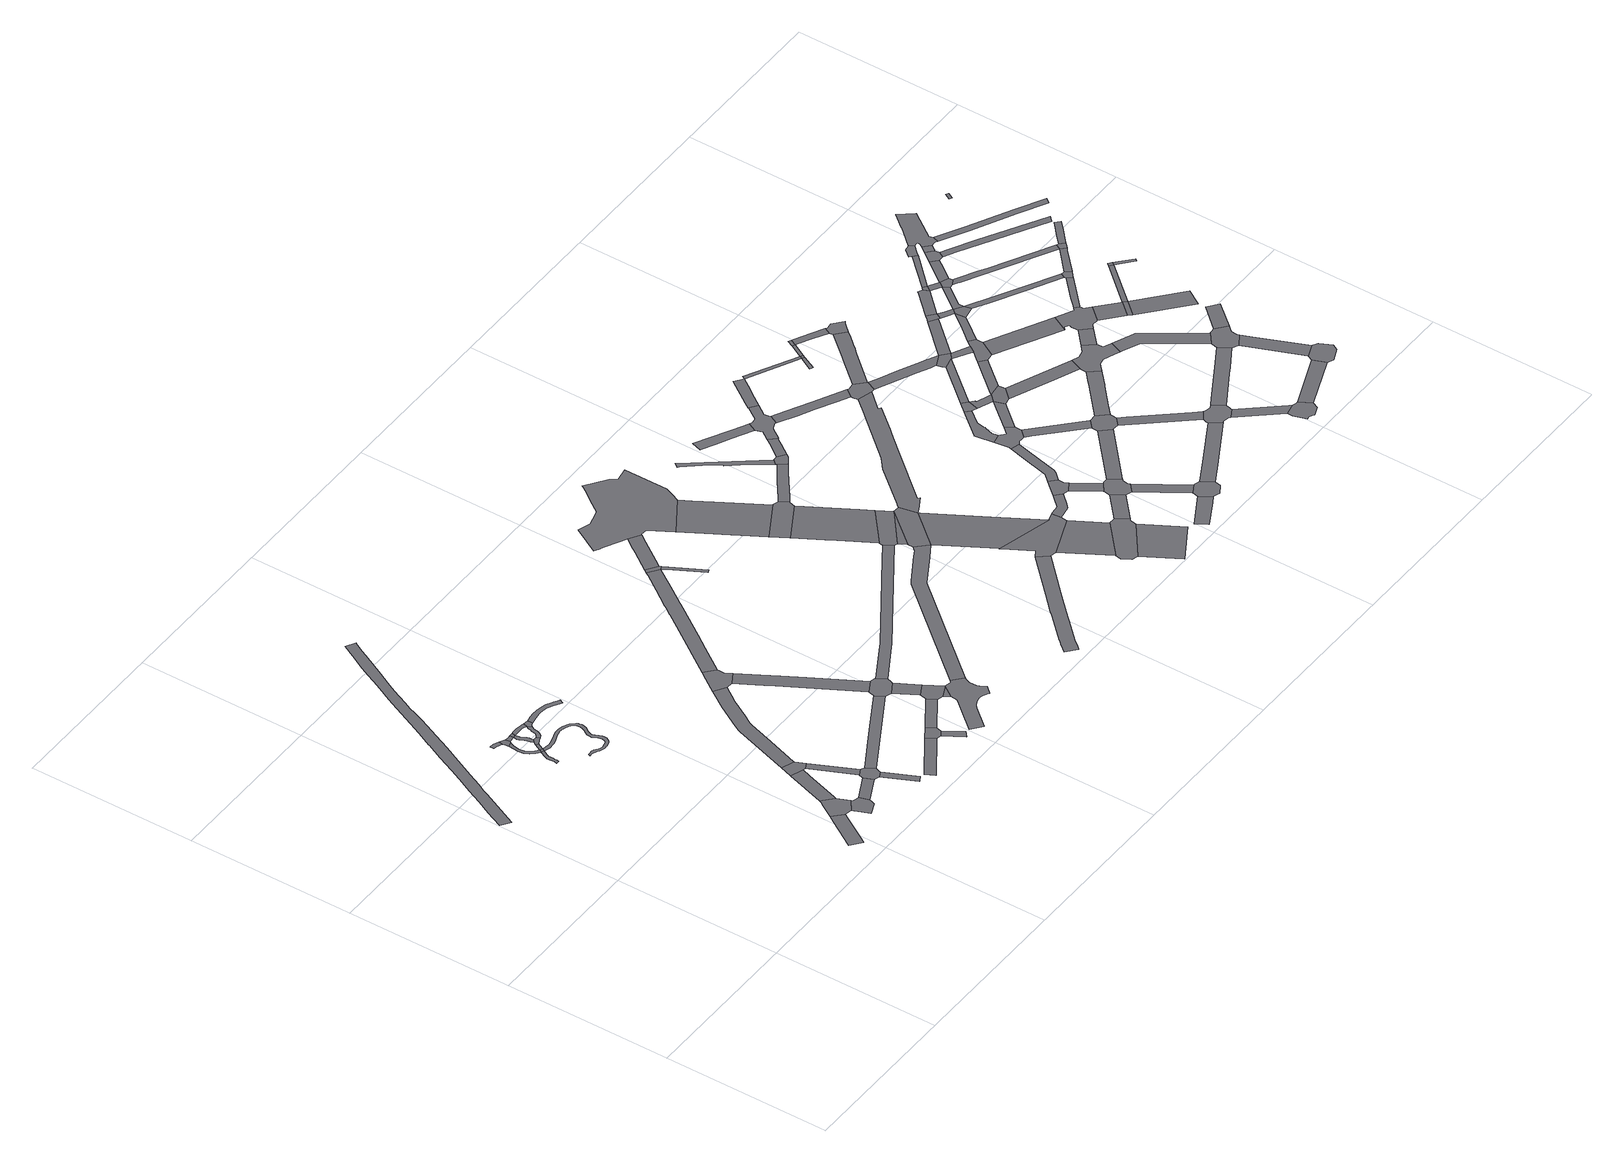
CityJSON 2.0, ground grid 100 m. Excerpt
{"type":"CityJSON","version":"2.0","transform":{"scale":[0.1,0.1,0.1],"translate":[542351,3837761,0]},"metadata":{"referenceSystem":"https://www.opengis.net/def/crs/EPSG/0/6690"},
"CityObjects":{
"road1":{"type":"Road","attributes":{"RoadStructureAttribute.sectionType":"1"},"geometry":[{"type":"MultiSurface","lod":"1","boundaries":[[[0,1,2,3,4,5,6,7]]]}]},
"road2":{"type":"Road","attributes":{"RoadStructureAttribute.sectionType":"1"},"geometry":[{"type":"MultiSurface","lod":"1","boundaries":[[[8,9,10,11,12,13,14,15,16,17,18,19,20,21,22,23,24,25,26,27,28,29,30,31,32,33,34,35,36,37,38,39,40,41,42,43,44,45,46,47,48,49]]]}]},
"road3":{"type":"Road","geometry":[{"type":"MultiSurface","lod":"1","boundaries":[[[50,51,52,53,54,55,56,57,58,59,60,61,62]]]}]},
"road4":{"type":"Road","geometry":[{"type":"MultiSurface","lod":"1","boundaries":[[[63,64,65,66,67,68,69,70]]]}]},
"road5":{"type":"Road","geometry":[{"type":"MultiSurface","lod":"1","boundaries":[[[71,72,73,74,75,76,77,78,79,80,81,82,83,84,50,85]]]}]},
"road6":{"type":"Road","geometry":[{"type":"MultiSurface","lod":"1","boundaries":[[[85,50,62,86]]]}]},
"road7":{"type":"Road","geometry":[{"type":"MultiSurface","lod":"1","boundaries":[[[70,69,87,78,77,88,89]]]}]},
"road8":{"type":"Road","geometry":[{"type":"MultiSurface","lod":"1","boundaries":[[[90,91,85,86,92,93]]]}]},
"road9":{"type":"Road","geometry":[{"type":"MultiSurface","lod":"1","boundaries":[[[94,89,88,95,96]]]}]},
"road10":{"type":"Road","geometry":[{"type":"MultiSurface","lod":"1","boundaries":[[[97,98,99,100,0,7,101,102,103]]]}]},
"road11":{"type":"Road","geometry":[{"type":"MultiSurface","lod":"1","boundaries":[[[104,105,106,107,108,109,110,111,95,112,113,114,115,116,117,118,119,120]]]}]},
"road12":{"type":"Road","geometry":[{"type":"MultiSurface","lod":"1","boundaries":[[[121,120,119,122,90,93,123,124,125,126]]]}]},
"road13":{"type":"Road","geometry":[{"type":"MultiSurface","lod":"1","boundaries":[[[127,96,95,111]]]}]},
"road14":{"type":"Road","geometry":[{"type":"MultiSurface","lod":"1","boundaries":[[[128,129,102,101,130,131,132,133,134,135,136,137]]]}]},
"road15":{"type":"Road","geometry":[{"type":"MultiSurface","lod":"1","boundaries":[[[138,139,140,141,142,143,144,145,146,147,148,149,150,151,152,153,154,155,156,157,158,159,160,161,162,163,164,165,166,167,168,169,170,171,172,173,174,175,176,177,178,179,180,181,182,183,184,185,186,187,188,189,190,191,192,193,194,195,196,197,198,199,200,201,202,203,204,205,206,207,208,209,210,211,212,213,214,215,216,217,218,219,220,221,222,223,224,225,226,227,228,229,230,231,232,233,234,235,236,237,238,239,240,241,242,243,244,245,246,247,248,249,250,251,252,253,254,255,256,257,258,259,260,261,262,86,62]]]}]},
"road16":{"type":"Road","geometry":[{"type":"MultiSurface","lod":"1","boundaries":[[[263,264,265,266,127,111,267,268,269,270,271,272]]]}]},
"road17":{"type":"Road","geometry":[{"type":"MultiSurface","lod":"1","boundaries":[[[271,273,274,275,276,277,278,126,125,279,280,281,282,283,284,285]]]}]},
"road18":{"type":"Road","attributes":{"RoadStructureAttribute.sectionType":"1"},"geometry":[{"type":"MultiSurface","lod":"1","boundaries":[[[286,97,103,287,288,289]]]}]},
"road19":{"type":"Road","geometry":[{"type":"MultiSurface","lod":"1","boundaries":[[[272,271,285,290,291,292]]]}]},
"road20":{"type":"Road","attributes":{"RoadStructureAttribute.sectionType":"1"},"geometry":[{"type":"MultiSurface","lod":"1","boundaries":[[[293,137,136,294]]]}]},
"road21":{"type":"Road","geometry":[{"type":"MultiSurface","lod":"1","boundaries":[[[295,286,289,296,297,298,299]]]}]},
"road22":{"type":"Road","geometry":[{"type":"MultiSurface","lod":"1","boundaries":[[[300,301,302,303,304,305,306,307,308,309,310,311,312,313,314,315,316,317,292,291]]]}]},
"road23":{"type":"Road","attributes":{"RoadStructureAttribute.sectionType":"1"},"geometry":[{"type":"MultiSurface","lod":"1","boundaries":[[[297,296,318,319]]]}]},
"road24":{"type":"Road","geometry":[{"type":"MultiSurface","lod":"1","boundaries":[[[319,318,293,294,320,321,322,323,324,325,326]]]}]},
"road25":{"type":"Road","attributes":{"RoadStructureAttribute.sectionType":"1"},"geometry":[{"type":"MultiSurface","lod":"1","boundaries":[[[322,321,327,328]]]}]},
"road26":{"type":"Road","attributes":{"RoadStructureAttribute.sectionType":"1"},"geometry":[{"type":"MultiSurface","lod":"1","boundaries":[[[329,330,331,332,333,295,299,334,335,336,337,338,339,340,341,342,343]]]}]},
"road27":{"type":"Road","attributes":{"RoadStructureAttribute.sectionType":"1"},"geometry":[{"type":"MultiSurface","lod":"1","boundaries":[[[344,345,346,347]]]}]},
"road28":{"type":"Road","attributes":{"RoadStructureAttribute.sectionType":"1"},"geometry":[{"type":"MultiSurface","lod":"1","boundaries":[[[348,349,350,326,325,351]]]}]},
"road29":{"type":"Road","geometry":[{"type":"MultiSurface","lod":"1","boundaries":[[[352,344,347,353,354,355]]]}]},
"road30":{"type":"Road","geometry":[{"type":"MultiSurface","lod":"1","boundaries":[[[354,353,356,357]]]}]},
"road31":{"type":"Road","geometry":[{"type":"MultiSurface","lod":"1","boundaries":[[[358,359,360,329,343,361,362,363,364,365]]]}]},
"road32":{"type":"Road","attributes":{"RoadStructureAttribute.sectionType":"1"},"geometry":[{"type":"MultiSurface","lod":"1","boundaries":[[[366,352,355,367]]]}]},
"road33":{"type":"Road","attributes":{"RoadStructureAttribute.sectionType":"1"},"geometry":[{"type":"MultiSurface","lod":"1","boundaries":[[[368,369,370,362,361,371,372,373,374,375,376]]]}]},
"road34":{"type":"Road","geometry":[{"type":"MultiSurface","lod":"1","boundaries":[[[376,375,377,378,348,351,379,380,381,382,383]]]}]},
"road35":{"type":"Road","geometry":[{"type":"MultiSurface","lod":"1","boundaries":[[[384,385,386,387,388,389,390,391,392,393,394,395,396,397,398,399,400,401,402,403,404,405,406,407,408,409,410]]]}]},
"road36":{"type":"Road","attributes":{"RoadStructureAttribute.sectionType":"1"},"geometry":[{"type":"MultiSurface","lod":"1","boundaries":[[[380,379,411,412]]]}]},
"road37":{"type":"Road","geometry":[{"type":"MultiSurface","lod":"1","boundaries":[[[413,412,411,414,415,366,367,416,417,387]]]}]},
"road38":{"type":"Road","geometry":[{"type":"MultiSurface","lod":"1","boundaries":[[[387,417,388]]]}]},
"road39":{"type":"Road","attributes":{"RoadStructureAttribute.sectionType":"1"},"geometry":[{"type":"MultiSurface","lod":"1","boundaries":[[[418,419,420,421,422,423,424,425,426,358,365,427,428,429,430,431,432,433,434,435,436]]]}]},
"road40":{"type":"Road","geometry":[{"type":"MultiSurface","lod":"1","boundaries":[[[437,418,436,438,439]]]}]},
"road41":{"type":"Road","attributes":{"RoadStructureAttribute.sectionType":"1"},"geometry":[{"type":"MultiSurface","lod":"1","boundaries":[[[440,441,442,438,436]]]}]},
"road42":{"type":"Road","attributes":{"RoadStructureAttribute.sectionType":"1"},"geometry":[{"type":"MultiSurface","lod":"1","boundaries":[[[443,444,445,446,447,448,383,382,449,450,451]]]}]},
"road43":{"type":"Road","attributes":{"RoadStructureAttribute.sectionType":"1"},"geometry":[{"type":"MultiSurface","lod":"1","boundaries":[[[452,453,454,437,439,455,456,457,458,459]]]}]},
"road44":{"type":"Road","attributes":{"RoadStructureAttribute.sectionType":"1"},"geometry":[{"type":"MultiSurface","lod":"1","boundaries":[[[460,461,462,463,464,465,466,467,384,410,468,469,470,471]]]}]},
"road45":{"type":"Road","geometry":[{"type":"MultiSurface","lod":"1","boundaries":[[[472,473,474,475,476,477,478,479,480,481,482,483,484,452,459,485,486,487,488,489,490,491,492,493]]]}]},
"road46":{"type":"Road","attributes":{"RoadStructureAttribute.sectionType":"1"},"geometry":[{"type":"MultiSurface","lod":"1","boundaries":[[[494,495,496,497,498,499,500,501,502,503,504,505,506,507,508,509]]]}]},
"road47":{"type":"Road","attributes":{"RoadStructureAttribute.sectionType":"1"},"geometry":[{"type":"MultiSurface","lod":"1","boundaries":[[[510,511,512,488,487,513,514,515,516,517]]]}]},
"road48":{"type":"Road","geometry":[{"type":"MultiSurface","lod":"1","boundaries":[[[518,519,517,516,520,521,522,523,524]]]}]},
"road49":{"type":"Road","attributes":{"RoadStructureAttribute.sectionType":"1"},"geometry":[{"type":"MultiSurface","lod":"1","boundaries":[[[525,521,520,526,527,528,529]]]}]},
"road50":{"type":"Road","geometry":[{"type":"MultiSurface","lod":"1","boundaries":[[[529,528,530,443,451,531,532,533]]]}]},
"road51":{"type":"Road","attributes":{"RoadStructureAttribute.sectionType":"1"},"geometry":[{"type":"MultiSurface","lod":"1","boundaries":[[[533,532,534]]]}]},
"road52":{"type":"Road","geometry":[{"type":"MultiSurface","lod":"1","boundaries":[[[533,534,460,471,535,536]]]}]},
"road53":{"type":"Road","attributes":{"RoadStructureAttribute.sectionType":"1"},"geometry":[{"type":"MultiSurface","lod":"1","boundaries":[[[537,538,535,471,539,540,541]]]}]},
"road54":{"type":"Road","attributes":{"RoadStructureAttribute.sectionType":"1"},"geometry":[{"type":"MultiSurface","lod":"1","boundaries":[[[542,543,544,545,546,547,548,524,523,549,550,551,552,553]]]}]},
"road55":{"type":"Road","geometry":[{"type":"MultiSurface","lod":"1","boundaries":[[[540,554,555,556,557,494,509,558,559,560,561,562,563,541]]]}]},
"road56":{"type":"Road","attributes":{"RoadStructureAttribute.sectionType":"1"},"geometry":[{"type":"MultiSurface","lod":"1","boundaries":[[[564,565,566,567,568,569,570,571,572,573,574,575]]]}]},
"road57":{"type":"Road","attributes":{"RoadStructureAttribute.sectionType":"1"},"geometry":[{"type":"MultiSurface","lod":"1","boundaries":[[[559,558,576,577]]]}]},
"road58":{"type":"Road","geometry":[{"type":"MultiSurface","lod":"1","boundaries":[[[577,576,578,579,580,581,582,583,584]]]}]},
"road59":{"type":"Road","geometry":[{"type":"MultiSurface","lod":"1","boundaries":[[[585,586,587,575,574,542,553,588,589]]]}]},
"road60":{"type":"Road","attributes":{"RoadStructureAttribute.sectionType":"1"},"geometry":[{"type":"MultiSurface","lod":"1","boundaries":[[[581,580,590,591]]]}]},
"road61":{"type":"Road","attributes":{"RoadStructureAttribute.sectionType":"1"},"geometry":[{"type":"MultiSurface","lod":"1","boundaries":[[[592,593,594,595,596,597,598,599,600,601]]]}]},
"road62":{"type":"Road","attributes":{"RoadStructureAttribute.sectionType":"1"},"geometry":[{"type":"MultiSurface","lod":"1","boundaries":[[[602,603,585,589,604,605,606]]]}]},
"road63":{"type":"Road","attributes":{"RoadStructureAttribute.sectionType":"1"},"geometry":[{"type":"MultiSurface","lod":"1","boundaries":[[[607,608,609,610,611,562,561,612,613,614,615,616]]]}]},
"road64":{"type":"Road","attributes":{"RoadStructureAttribute.sectionType":"1"},"geometry":[{"type":"MultiSurface","lod":"1","boundaries":[[[617,584,583,618,619]]]}]},
"road65":{"type":"Road","attributes":{"RoadStructureAttribute.sectionType":"1"},"geometry":[{"type":"MultiSurface","lod":"1","boundaries":[[[620,621,622,623,624,625,626,627,628,629,536,535,630,631,632,633,634,635,636,637,638,639,640]]]}]},
"road66":{"type":"Road","geometry":[{"type":"MultiSurface","lod":"1","boundaries":[[[641,642,607,616,643,644,645,646,647,648,649]]]}]},
"road67":{"type":"Road","geometry":[{"type":"MultiSurface","lod":"1","boundaries":[[[650,651,652,653,601,600,654,655,656,602,606,657,658,659,660,661,662,663,664,665,666]]]}]},
"road68":{"type":"Road","attributes":{"RoadStructureAttribute.sectionType":"1"},"geometry":[{"type":"MultiSurface","lod":"1","boundaries":[[[645,644,667,668]]]}]},
"road69":{"type":"Road","attributes":{"RoadStructureAttribute.sectionType":"1"},"geometry":[{"type":"MultiSurface","lod":"1","boundaries":[[[669,670,671,672,673]]]}]},
"road70":{"type":"Road","geometry":[{"type":"MultiSurface","lod":"1","boundaries":[[[674,675,676,668,667,677,617,619,678,679,680,681,682,683,684,685,686]]]}]},
"road71":{"type":"Road","attributes":{"RoadStructureAttribute.sectionType":"1"},"geometry":[{"type":"MultiSurface","lod":"1","boundaries":[[[687,688,689,641,649,690,691,692,693]]]}]},
"road72":{"type":"Road","attributes":{"RoadStructureAttribute.sectionType":"1"},"geometry":[{"type":"MultiSurface","lod":"1","boundaries":[[[681,680,694,695,696]]]}]},
"road73":{"type":"Road","geometry":[{"type":"MultiSurface","lod":"1","boundaries":[[[697,698,650,666,699,700,701,702]]]}]},
"road74":{"type":"Road","attributes":{"RoadStructureAttribute.sectionType":"1"},"geometry":[{"type":"MultiSurface","lod":"1","boundaries":[[[703,704,662,661,705,706,707,708,709]]]}]},
"road75":{"type":"Road","geometry":[{"type":"MultiSurface","lod":"1","boundaries":[[[710,696,695,711,712,669,673,713,714,715,716,717,718,719]]]}]},
"road76":{"type":"Road","geometry":[{"type":"MultiSurface","lod":"1","boundaries":[[[720,721,722,723,724,725,687,693,726,727,728,729,730,731,732]]]}]},
"road77":{"type":"Road","attributes":{"RoadStructureAttribute.sectionType":"1"},"geometry":[{"type":"MultiSurface","lod":"1","boundaries":[[[733,674,686,734]]]}]},
"road78":{"type":"Road","attributes":{"RoadStructureAttribute.sectionType":"1"},"geometry":[{"type":"MultiSurface","lod":"1","boundaries":[[[735,736,737,738,739,740,723,722,741,742,743,744,745,746,747,748,749]]]}]},
"road79":{"type":"Road","geometry":[{"type":"MultiSurface","lod":"1","boundaries":[[[750,751,709,708,752,620,640,753,754,755,756]]]}]},
"road80":{"type":"Road","attributes":{"RoadStructureAttribute.sectionType":"1"},"geometry":[{"type":"MultiSurface","lod":"1","boundaries":[[[729,728,757,758,759,760]]]}]},
"road81":{"type":"Road","attributes":{"RoadStructureAttribute.sectionType":"1"},"geometry":[{"type":"MultiSurface","lod":"1","boundaries":[[[761,702,762,763]]]}]},
"road82":{"type":"Road","geometry":[{"type":"MultiSurface","lod":"1","boundaries":[[[764,735,749,765,766,767]]]}]},
"road83":{"type":"Road","attributes":{"RoadStructureAttribute.sectionType":"1"},"geometry":[{"type":"MultiSurface","lod":"1","boundaries":[[[768,769,770,720,732,771,772]]]}]},
"road84":{"type":"Road","attributes":{"RoadStructureAttribute.sectionType":"1"},"geometry":[{"type":"MultiSurface","lod":"1","boundaries":[[[773,774,719,718,775,776]]]}]},
"road85":{"type":"Road","attributes":{"RoadStructureAttribute.sectionType":"1"},"geometry":[{"type":"MultiSurface","lod":"1","boundaries":[[[777,778,779,767,766,768,780]]]}]},
"road86":{"type":"Road","geometry":[{"type":"MultiSurface","lod":"1","boundaries":[[[762,781,782,783,784]]]}]},
"road87":{"type":"Road","geometry":[{"type":"MultiSurface","lod":"1","boundaries":[[[785,760,759,786,787,733,734,788,789,790,791,792,793]]]}]},
"road88":{"type":"Road","geometry":[{"type":"MultiSurface","lod":"1","boundaries":[[[763,762,784,794]]]}]},
"road89":{"type":"Road","geometry":[{"type":"MultiSurface","lod":"1","boundaries":[[[795,796,780,768,772,797,798,799]]]}]},
"road90":{"type":"Road","attributes":{"RoadStructureAttribute.sectionType":"1"},"geometry":[{"type":"MultiSurface","lod":"1","boundaries":[[[800,763,794,801]]]}]},
"road91":{"type":"Road","attributes":{"RoadStructureAttribute.sectionType":"1"},"geometry":[{"type":"MultiSurface","lod":"1","boundaries":[[[802,803,804,805,806,807,754,753,808,809,810,811,812,813,814,815]]]}]},
"road92":{"type":"Road","attributes":{"RoadStructureAttribute.sectionType":"1"},"geometry":[{"type":"MultiSurface","lod":"1","boundaries":[[[816,817,818,764,767]]]}]},
"road93":{"type":"Road","attributes":{"RoadStructureAttribute.sectionType":"1"},"geometry":[{"type":"MultiSurface","lod":"1","boundaries":[[[819,820,821,822,823,756,755,824,825,826,827,828,829,830]]]}]},
"road94":{"type":"Road","geometry":[{"type":"MultiSurface","lod":"1","boundaries":[[[831,800,801,832]]]}]},
"road95":{"type":"Road","attributes":{"RoadStructureAttribute.sectionType":"1"},"geometry":[{"type":"MultiSurface","lod":"1","boundaries":[[[833,834,790,789,835,836]]]}]},
"road96":{"type":"Road","attributes":{"RoadStructureAttribute.sectionType":"1"},"geometry":[{"type":"MultiSurface","lod":"1","boundaries":[[[837,838,839,780,796,840,841]]]}]},
"road97":{"type":"Road","attributes":{"RoadStructureAttribute.sectionType":"1"},"geometry":[{"type":"MultiSurface","lod":"1","boundaries":[[[842,832,801,843,844,845,846]]]}]},
"road98":{"type":"Road","attributes":{"RoadStructureAttribute.sectionType":"1"},"geometry":[{"type":"MultiSurface","lod":"1","boundaries":[[[847,848,849,793,792,850,851,852,853]]]}]},
"road99":{"type":"Road","geometry":[{"type":"MultiSurface","lod":"1","boundaries":[[[815,814,854,818,817,855]]]}]},
"road100":{"type":"Road","attributes":{"RoadStructureAttribute.sectionType":"1"},"geometry":[{"type":"MultiSurface","lod":"1","boundaries":[[[799,798,856,857,858,859]]]}]},
"road101":{"type":"Road","geometry":[{"type":"MultiSurface","lod":"1","boundaries":[[[860,861,862,836,835,863,864,865,773,776,866,867,868,869,870,871,872,873]]]}]},
"road102":{"type":"Road","geometry":[{"type":"MultiSurface","lod":"1","boundaries":[[[874,846,845,819,830,875,876,877,878]]]}]},
"road103":{"type":"Road","attributes":{"RoadStructureAttribute.sectionType":"1"},"geometry":[{"type":"MultiSurface","lod":"1","boundaries":[[[879,855,817,880,881,882,883]]]}]},
"road104":{"type":"Road","geometry":[{"type":"MultiSurface","lod":"1","boundaries":[[[884,885,883,882,886,837,841,887,888,889,890,891,892]]]}]},
"road105":{"type":"Road","attributes":{"RoadStructureAttribute.sectionType":"1"},"geometry":[{"type":"MultiSurface","lod":"1","boundaries":[[[893,869,868,894,895]]]}]},
"road106":{"type":"Road","attributes":{"RoadStructureAttribute.sectionType":"1"},"geometry":[{"type":"MultiSurface","lod":"1","boundaries":[[[896,815,855,897,898]]]}]},
"road107":{"type":"Road","geometry":[{"type":"MultiSurface","lod":"1","boundaries":[[[899,900,895,894,901,902,903,904,905,906,907,908,909]]]}]},
"road108":{"type":"Road","attributes":{"RoadStructureAttribute.sectionType":"1"},"geometry":[{"type":"MultiSurface","lod":"1","boundaries":[[[910,911,884,892,912,913]]]}]},
"road109":{"type":"Road","geometry":[{"type":"MultiSurface","lod":"1","boundaries":[[[914,915,916,859,858,847,853,917,918,919,920,921,922,923,924]]]}]},
"road110":{"type":"Road","geometry":[{"type":"MultiSurface","lod":"1","boundaries":[[[925,926,896,898,927,928]]]}]},
"road111":{"type":"Road","attributes":{"RoadStructureAttribute.sectionType":"1"},"geometry":[{"type":"MultiSurface","lod":"1","boundaries":[[[889,888,929,930]]]}]},
"road112":{"type":"Road","attributes":{"RoadStructureAttribute.sectionType":"1"},"geometry":[{"type":"MultiSurface","lod":"1","boundaries":[[[931,932,933,934,935,873,872,936,937,938]]]}]},
"road113":{"type":"Road","attributes":{"RoadStructureAttribute.sectionType":"1"},"geometry":[{"type":"MultiSurface","lod":"1","boundaries":[[[939,940,941,928,927,942,910,943]]]}]},
"road114":{"type":"Road","attributes":{"RoadStructureAttribute.sectionType":"1"},"geometry":[{"type":"MultiSurface","lod":"1","boundaries":[[[944,945,946,947,925,928,948,949]]]}]},
"road115":{"type":"Road","geometry":[{"type":"MultiSurface","lod":"1","boundaries":[[[943,910,913,950,951]]]}]},
"road116":{"type":"Road","attributes":{"RoadStructureAttribute.sectionType":"1"},"geometry":[{"type":"MultiSurface","lod":"1","boundaries":[[[952,914,924,953]]]}]},
"road117":{"type":"Road","attributes":{"RoadStructureAttribute.sectionType":"1"},"geometry":[{"type":"MultiSurface","lod":"1","boundaries":[[[954,909,908,955]]]}]},
"road118":{"type":"Road","attributes":{"RoadStructureAttribute.sectionType":"1"},"geometry":[{"type":"MultiSurface","lod":"1","boundaries":[[[956,943,951,957,958]]]}]},
"road119":{"type":"Road","attributes":{"RoadStructureAttribute.sectionType":"1"},"geometry":[{"type":"MultiSurface","lod":"1","boundaries":[[[959,960,961,962,963,921,920,964,965,966,967,968,969,970]]]}]},
"road120":{"type":"Road","geometry":[{"type":"MultiSurface","lod":"1","boundaries":[[[971,949,948,972]]]}]},
"road121":{"type":"Road","geometry":[{"type":"MultiSurface","lod":"1","boundaries":[[[973,974,975,930,929,976,977,978,979,980,952,953,981,982,983,984,985,986,987,988,989,990]]]}]},
"road122":{"type":"Road","attributes":{"RoadStructureAttribute.sectionType":"1"},"geometry":[{"type":"MultiSurface","lod":"1","boundaries":[[[991,992,972,948,993,994,995,956,996]]]}]},
"road123":{"type":"Road","geometry":[{"type":"MultiSurface","lod":"1","boundaries":[[[996,956,958,997,998,999,1000]]]}]},
"road124":{"type":"Road","geometry":[{"type":"MultiSurface","lod":"1","boundaries":[[[1001,1002,1003,970,969,931,938,1004,1005,1006,1007,1008,1009]]]}]},
"road125":{"type":"Road","attributes":{"RoadStructureAttribute.sectionType":"1"},"geometry":[{"type":"MultiSurface","lod":"1","boundaries":[[[1010,971,972,1011,1012]]]}]},
"road126":{"type":"Road","attributes":{"RoadStructureAttribute.sectionType":"1"},"geometry":[{"type":"MultiSurface","lod":"1","boundaries":[[[1013,1014,951,950,1015,1016,1017,1018]]]}]},
"road127":{"type":"Road","attributes":{"RoadStructureAttribute.sectionType":"1"},"geometry":[{"type":"MultiSurface","lod":"1","boundaries":[[[1019,985,984,1020,1021,1022]]]}]},
"road128":{"type":"Road","attributes":{"RoadStructureAttribute.sectionType":"1"},"geometry":[{"type":"MultiSurface","lod":"1","boundaries":[[[1023,1005,1004,1024,1025,1026,1027]]]}]},
"road129":{"type":"Road","attributes":{"RoadStructureAttribute.sectionType":"1"},"geometry":[{"type":"MultiSurface","lod":"1","boundaries":[[[1028,1029,1030,1031,996,1000,1032,1033]]]}]},
"road130":{"type":"Road","geometry":[{"type":"MultiSurface","lod":"1","boundaries":[[[1027,1026,954,955,1034,1035,1036,1037]]]}]},
"road131":{"type":"Road","geometry":[{"type":"MultiSurface","lod":"1","boundaries":[[[1022,1021,1038,1039]]]}]},
"road132":{"type":"Road","attributes":{"RoadStructureAttribute.sectionType":"1"},"geometry":[{"type":"MultiSurface","lod":"1","boundaries":[[[1040,1041,1042,990,989,1043,1044,1045]]]}]},
"road133":{"type":"Road","geometry":[{"type":"MultiSurface","lod":"1","boundaries":[[[1046,1047,1028,1033,1048,1049,1050,1051,1052]]]}]},
"road134":{"type":"Road","geometry":[{"type":"MultiSurface","lod":"1","boundaries":[[[1053,1054,1055,1056,1057,1058,1010,1012,1059,1060]]]}]},
"road135":{"type":"Road","attributes":{"RoadStructureAttribute.sectionType":"1"},"geometry":[{"type":"MultiSurface","lod":"1","boundaries":[[[1061,1001,1009,1062]]]}]},
"road136":{"type":"Road","attributes":{"RoadStructureAttribute.sectionType":"1"},"geometry":[{"type":"MultiSurface","lod":"1","boundaries":[[[1039,1038,1063,1064,1065]]]}]},
"road137":{"type":"Road","geometry":[{"type":"MultiSurface","lod":"1","boundaries":[[[1066,1046,1052,1067]]]}]},
"road138":{"type":"Road","attributes":{"RoadStructureAttribute.sectionType":"1"},"geometry":[{"type":"MultiSurface","lod":"1","boundaries":[[[1068,1069,1070,1071,998,997,1072,1073,1074,1075,1076,1077,1078]]]}]},
"road139":{"type":"Road","geometry":[{"type":"MultiSurface","lod":"1","boundaries":[[[1079,1018,1017,1040,1045,1080,1081,1082]]]}]},
"road140":{"type":"Road","attributes":{"RoadStructureAttribute.sectionType":"1"},"geometry":[{"type":"MultiSurface","lod":"1","boundaries":[[[1083,1022,1039,1084]]]}]},
"road141":{"type":"Road","geometry":[{"type":"MultiSurface","lod":"1","boundaries":[[[1085,1086,1087,1053,1060,1088,1089,1090,1091,1092,1066,1067,1093,1094,1095,1096,1097,1098,1099,1100,1101,1102]]]}]},
"road142":{"type":"Road","attributes":{"RoadStructureAttribute.sectionType":"1"},"geometry":[{"type":"MultiSurface","lod":"1","boundaries":[[[1077,1082,1081,1103,1104]]]}]},
"road143":{"type":"Road","geometry":[{"type":"MultiSurface","lod":"1","boundaries":[[[1105,1083,1084,1106]]]}]},
"road144":{"type":"Road","attributes":{"RoadStructureAttribute.sectionType":"1"},"geometry":[{"type":"MultiSurface","lod":"1","boundaries":[[[1107,1108,1109,1050,1049,1110,1111,1112,1113]]]}]},
"road145":{"type":"Road","attributes":{"RoadStructureAttribute.sectionType":"1"},"geometry":[{"type":"MultiSurface","lod":"1","boundaries":[[[1106,1084,1114,1115]]]}]},
"road146":{"type":"Road","geometry":[{"type":"MultiSurface","lod":"1","boundaries":[[[1078,1077,1104,1116,1117,1118]]]}]},
"road147":{"type":"Road","attributes":{"RoadStructureAttribute.sectionType":"1"},"geometry":[{"type":"MultiSurface","lod":"1","boundaries":[[[1119,1120,1098,1097,1096,1121,1122,1123,1124]]]}]},
"road148":{"type":"Road","attributes":{"RoadStructureAttribute.sectionType":"1"},"geometry":[{"type":"MultiSurface","lod":"1","boundaries":[[[1125,1126,1118,1117,1127,1128]]]}]},
"road149":{"type":"Road","geometry":[{"type":"MultiSurface","lod":"1","boundaries":[[[1129,1130,1131,1132]]]}]}
},
"vertices":[
[1041,377,0],[1019,343,0],[910,170,0],[971,118,0],[989,147,0],[1086,301,0],[1093,313,0],[1099,322,0],
[707,3207,0],[668,3133,0],[626,3054,0],[605,3011,0],[570,2937,0],[549,2894,0],[495,2785,0],[461,2710,0],[380,2539,0],[353,2480,0],[320,2411,0],[319,2407,0],[270,2304,0],[221,2199,0],[174,2100,0],[142,2034,0],[99,1940,0],[57,1855,0],[36,1809,0],[8,1748,0],[64,1711,0],[172,1940,0],[185,1972,0],[210,2020,0],[248,2100,0],[302,2214,0],[353,2323,0],[398,2419,0],[438,2505,0],[457,2552,0],[483,2613,0],[499,2654,0],[519,2697,0],[545,2753,0],[566,2798,0],[598,2863,0],[633,2932,0],[676,3015,0],[709,3079,0],[725,3111,0],[753,3162,0],[761,3175,0],
[600,1896,0],[582,1860,0],[578,1843,0],[580,1820,0],[580,1801,0],[576,1783,0],[594,1783,0],[597,1797,0],[598,1808,0],[598,1823,0],[598,1846,0],[602,1859,0],[619,1889,0],
[511,2137,0],[486,2139,0],[486,2117,0],[489,2117,0],[504,2114,0],[524,2106,0],[539,2100,0],[545,2123,0],
[593,1928,0],[575,1952,0],[562,1978,0],[557,2005,0],[560,2031,0],[567,2052,0],[574,2070,0],[545,2061,0],[541,2030,0],[539,1998,0],[544,1968,0],[545,1967,0],[558,1939,0],[579,1915,0],[614,1916,0],
[629,1908,0],
[543,2084,0],[582,2080,0],[575,2106,0],
[633,1953,0],[621,1934,0],[641,1934,0],[649,1946,0],
[598,2103,0],[615,2081,0],[614,2104,0],
[1109,492,0],[1104,477,0],[1096,465,0],[1055,401,0],[1140,315,0],[1204,361,0],[1172,433,0],
[658,1998,0],[660,2014,0],[656,2025,0],[652,2029,0],[645,2038,0],[637,2051,0],[636,2064,0],[634,2082,0],[614,2060,0],[617,2046,0],[618,2043,0],[629,2021,0],[631,2018,0],[636,2008,0],[638,1989,0],[646,1974,0],[661,1988,0],
[669,1985,0],[647,1972,0],[668,1957,0],[673,1959,0],[691,1966,0],[683,1986,0],
[640,2105,0],
[1232,344,0],[1208,350,0],[1146,299,0],[1155,279,0],[1181,217,0],[1250,246,0],[1251,250,0],[1259,268,0],[1265,283,0],[1246,340,0],
[638,1884,0],[658,1880,0],[678,1879,0],[698,1883,0],[724,1891,0],[746,1900,0],[767,1906,0],[770,1907,0],[791,1910,0],[805,1909,0],[811,1908,0],[818,1906,0],[830,1903,0],[843,1897,0],[850,1894,0],[859,1888,0],[867,1882,0],[870,1880,0],[874,1875,0],[877,1869,0],[878,1866,0],[879,1862,0],[880,1852,0],[880,1842,0],[880,1841,0],[879,1833,0],[877,1828,0],[873,1819,0],[868,1811,0],[858,1795,0],[854,1787,0],[852,1783,0],[850,1777,0],[848,1766,0],[847,1755,0],[848,1749,0],[850,1745,0],[855,1736,0],[862,1724,0],[865,1718,0],[867,1708,0],[868,1703,0],[868,1695,0],[865,1682,0],[860,1673,0],[857,1669,0],[852,1666,0],[847,1665,0],[839,1663,0],[825,1660,0],[819,1660,0],[808,1662,0],[803,1663,0],[795,1667,0],[783,1677,0],[773,1683,0],[768,1685,0],[759,1687,0],[754,1687,0],[743,1687,0],[729,1686,0],[723,1672,0],[740,1673,0],[747,1673,0],[752,1671,0],[762,1667,0],[772,1663,0],[777,1660,0],[783,1655,0],[789,1651,0],[794,1649,0],[803,1647,0],[815,1645,0],[822,1644,0],[831,1645,0],[838,1645,0],[850,1648,0],[860,1651,0],[865,1653,0],[870,1657,0],[880,1666,0],[886,1681,0],[888,1688,0],[889,1695,0],[889,1700,0],[888,1709,0],[886,1715,0],[882,1727,0],[878,1733,0],[870,1746,0],[866,1753,0],[865,1757,0],[865,1762,0],[867,1771,0],[872,1785,0],[876,1791,0],[893,1816,0],[898,1827,0],[900,1831,0],[900,1832,0],[901,1841,0],[901,1848,0],[901,1852,0],[898,1861,0],[896,1867,0],[890,1877,0],[879,1891,0],[873,1897,0],[867,1902,0],[863,1906,0],[854,1911,0],[841,1917,0],[832,1920,0],[826,1922,0],[814,1925,0],[800,1926,0],[794,1927,0],[784,1926,0],[775,1926,0],[757,1923,0],[745,1918,0],[728,1912,0],[702,1902,0],[677,1899,0],[649,1901,0],
[720,2102,0],[702,2106,0],[683,2109,0],[646,2106,0],[676,2085,0],[694,2084,0],[704,2083,0],[707,2082,0],[728,2075,0],[734,2099,0],
[717,2056,0],[714,2041,0],[711,2031,0],[709,2026,0],[704,2007,0],[696,1995,0],[709,1975,0],[721,1989,0],[727,2010,0],[728,2015,0],[732,2034,0],[734,2040,0],[738,2049,0],
[1185,725,0],[1177,446,0],[1244,650,0],[1261,700,0],
[752,2060,0],[766,2065,0],[765,2096,0],
[1385,411,0],[1410,356,0],
[1209,800,0],[1276,698,0],[1312,715,0],[1303,736,0],[1285,774,0],
[793,2070,0],[822,2075,0],[849,2078,0],[877,2075,0],[905,2068,0],[942,2051,0],[952,2045,0],[970,2034,0],[983,2026,0],[995,2049,0],[982,2057,0],[964,2068,0],[950,2076,0],[924,2088,0],[896,2097,0],[857,2103,0],[829,2103,0],[797,2100,0],
[1395,439,0],[1432,458,0],
[1423,351,0],[1440,345,0],[1475,363,0],[1474,365,0],[1480,381,0],[1485,396,0],[1456,448,0],
[1530,152,0],[1565,171,0],
[1500,1435,0],[1423,1324,0],[1344,1187,0],[1326,1156,0],[1320,1137,0],[1284,775,0],[1347,966,0],[1367,1026,0],[1397,1120,0],[1408,1138,0],[1437,1188,0],[1501,1299,0],[1505,1305,0],[1565,1389,0],[1567,1392,0],
[1824,321,0],[1589,163,0],[1618,109,0],[1857,271,0],
[1946,729,0],[1712,595,0],[1658,564,0],[1977,678,0],
[1890,366,0],[1884,264,0],[1919,286,0],[1924,316,0],
[1957,148,0],[1987,176,0],
[1592,1567,0],[1582,1553,0],[1518,1460,0],[1607,1391,0],[1676,1430,0],[1652,1472,0],[1652,1504,0],[1652,1513,0],
[2078,492,0],[2109,440,0],
[1865,1097,0],[1798,1215,0],[1746,1307,0],[1669,1280,0],[1676,1268,0],[1691,1242,0],[1720,1190,0],[1958,768,0],[2028,808,0],
[1954,755,0],[1947,730,0],[2014,666,0],[2083,707,0],[2087,720,0],[2095,744,0],[2064,799,0],
[2271,470,0],[2261,459,0],[2255,460,0],[2220,467,0],[2169,394,0],[2166,355,0],[2148,333,0],[2109,287,0],[2012,173,0],[2073,120,0],[2172,235,0],[2186,248,0],[2206,259,0],[2226,266,0],[2248,268,0],[2272,264,0],[2288,255,0],[2295,252,0],[2304,244,0],[2340,286,0],[2323,315,0],[2321,322,0],[2316,336,0],[2313,358,0],[2316,380,0],[2322,401,0],[2332,418,0],
[2089,533,0],[2159,573,0],
[2219,467,0],[2081,495,0],[2081,494,0],[2113,439,0],[2147,431,0],
[2070,2247,0],[2057,2228,0],[1987,2129,0],[1911,2021,0],[1900,2005,0],[1890,1991,0],[1871,1962,0],[1868,1957,0],[1790,1847,0],[1754,1658,0],[1817,1747,0],[1855,1801,0],[1951,1937,0],[1966,1958,0],[1974,1971,0],[1978,1978,0],[2066,2105,0],[2119,2180,0],[2134,2201,0],
[2084,2267,0],[2154,2212,0],[2148,2222,0],
[2148,2177,0],[2253,1983,0],[2272,1994,0],
[2944,1362,0],[2943,1361,0],[2846,1297,0],[2303,935,0],[2281,922,0],[2065,798,0],[2311,870,0],[2334,884,0],[2975,1310,0],
[2232,2477,0],[2187,2413,0],[2167,2385,0],[2155,2231,0],[2199,2294,0],[2242,2355,0],[2263,2385,0],[2299,2436,0],
[3023,1222,0],[3007,1204,0],[3002,1199,0],[2985,1189,0],[2962,1176,0],[2796,1078,0],[2778,1065,0],[2766,1052,0],[2831,1004,0],[3003,1106,0],[3084,1154,0],[3088,1156,0],
[2441,2909,0],[2430,2892,0],[2402,2850,0],[2376,2815,0],[2370,2807,0],[2314,2729,0],[2256,2714,0],[2220,2705,0],[2144,2729,0],[2057,2569,0],[2088,2552,0],[2092,2550,0],[2119,2535,0],[2302,2441,0],[2342,2436,0],[2418,2304,0],[2629,2438,0],[2648,2480,0],[2671,2534,0],[2669,2797,0],[2588,2782,0],[2562,2820,0],
[3317,655,0],[3106,445,0],[3011,349,0],[2997,335,0],[2992,329,0],[2854,185,0],[2842,172,0],[2832,160,0],[2790,110,0],[2851,59,0],[2866,77,0],[2899,117,0],[2974,197,0],[3054,280,0],[3161,389,0],[3371,596,0],
[2802,2140,0],[2724,2275,0],[2666,2374,0],[2495,2173,0],[2564,2053,0],[2616,1965,0],[2662,1884,0],[2878,2009,0],
[2910,2001,0],[2883,2008,0],[2718,1787,0],[2935,1912,0],[2944,1947,0],[2947,1949,0],[2915,1999,0],
[3103,1619,0],[2809,1630,0],[2819,1613,0],[2949,1386,0],[3143,1549,0],
[2948,1381,0],[2977,1309,0],[2995,1305,0],[3193,1463,0],
[3023,1258,0],
[3256,1355,0],[3234,1461,0],
[3446,1025,0],[3261,1346,0],[3092,1148,0],[3267,847,0],[3598,763,0],
[3152,2171,0],[3147,2167,0],[3100,2133,0],[3055,2101,0],[3044,2093,0],[2998,2060,0],[2933,2013,0],[2973,1968,0],[3032,2012,0],[3078,2046,0],[3137,2088,0],[3189,2125,0],
[3262,844,0],[3269,834,0],[3357,681,0],[3319,657,0],[3409,589,0],[3644,684,0],[3645,687,0],[3650,722,0],[3644,777,0],[3601,764,0],
[2865,2603,0],[2860,2610,0],[2840,2583,0],[2847,2577,0],[2925,2485,0],[2991,2398,0],[2986,2393,0],[3042,2326,0],[3080,2274,0],[3120,2217,0],[3148,2178,0],[3170,2205,0],
[3565,321,0],[3757,491,0],
[3557,283,0],[3588,231,0],[3623,221,0],[3825,373,0],[3834,413,0],[3842,420,0],[3796,487,0],
[3199,2205,0],[3181,2205,0],[3174,2205,0],[3233,2157,0],[3244,2173,0],
[3746,8,0],[3961,139,0],
[3245,2516,0],[3114,2585,0],[3054,2616,0],[3040,2624,0],[3020,2565,0],[3026,2562,0],[3102,2523,0],[3185,2480,0],[3306,2417,0],[3333,2469,0],
[3284,2322,0],[3266,2295,0],[3293,2242,0],[3322,2282,0],[3326,2280,0],
[3765,853,0],[3758,845,0],[3751,837,0],[3704,786,0],[3656,780,0],[3721,733,0],[3730,735,0],[3751,758,0],[3798,808,0],[3806,816,0],
[3939,614,0],[3905,477,0],[3984,547,0],
[3813,2113,0],[3781,2076,0],[3747,2037,0],[3726,2013,0],[3692,1975,0],[3500,1754,0],[3437,1700,0],[3436,1699,0],[3251,1481,0],[3247,1477,0],[3279,1366,0],[3359,1409,0],[3346,1419,0],[3591,1706,0],[3686,1817,0],[3710,1843,0],[3823,1977,0],[3809,1988,0],[3811,1990,0],[3832,2014,0],[3899,2088,0],
[3842,938,0],[3807,899,0],[3830,812,0],[3842,810,0],[3894,843,0],[3887,853,0],[3881,863,0],[3882,882,0],[3883,901,0],
[3431,2546,0],[3434,2544,0],[3381,2467,0],[3352,2460,0],[3312,2402,0],[3317,2389,0],[3322,2378,0],[3372,2345,0],[3391,2355,0],[3397,2357,0],[3406,2362,0],[3417,2357,0],[3445,2412,0],[3441,2424,0],[3439,2434,0],[3435,2450,0],[3478,2511,0],
[3942,657,0],[3991,694,0],
[4186,231,0],[3999,125,0],[4041,57,0],[4192,142,0],[4229,163,0],
[4030,696,0],[4022,696,0],[3999,694,0],[3944,654,0],[3990,545,0],[4009,539,0],[4022,535,0],[4067,576,0],[4061,585,0],[4065,602,0],[4069,623,0],[4074,628,0],[4076,630,0],
[3942,1239,0],[3919,1143,0],[3881,981,0],[3923,944,0],[3933,965,0],[3977,1148,0],[3996,1226,0],
[4105,408,0],[4195,268,0],[4247,300,0],
[3557,2726,0],[3456,2581,0],[3517,2565,0],[3557,2620,0],[3607,2691,0],[3608,2690,0],
[3660,2299,0],[3525,2369,0],[3527,2300,0],[3617,2253,0],[3731,2194,0],[3804,2155,0],[3842,2203,0],
[4248,298,0],[4195,265,0],[4187,236,0],[4232,165,0],[4270,152,0],[4271,151,0],[4322,182,0],[4323,185,0],[4331,221,0],[4288,289,0],
[4060,1365,0],[4025,1324,0],[3993,1353,0],[3934,1340,0],[3947,1256,0],[3945,1249,0],[4014,1238,0],[4040,1238,0],[4055,1239,0],[4096,1281,0],[4095,1296,0],[4095,1303,0],[4094,1322,0],
[4313,949,0],[4368,891,0],
[4045,1605,0],[4031,1589,0],[4013,1568,0],[3921,1459,0],[3917,1455,0],[3920,1438,0],[3986,1393,0],[4000,1438,0],[4003,1446,0],[4003,1451,0],[4012,1501,0],[4044,1543,0],[4057,1559,0],[4061,1564,0],[4071,1577,0],
[3891,2202,0],[3853,2198,0],[3807,2143,0],[3923,2089,0],[3947,2148,0],[3949,2150,0],[3893,2203,0],
[4086,1209,0],[4203,1096,0],[4316,988,0],[4360,1030,0],
[3620,2709,0],[3909,2537,0],[3919,2552,0],
[4088,1657,0],[4076,1575,0],[4102,1565,0],[4120,1631,0],
[4197,1527,0],[4187,1514,0],[4159,1482,0],[4201,1446,0],[4217,1464,0],
[4690,514,0],[4423,364,0],[4447,286,0],[4739,451,0],
[4223,1569,0],[4145,1598,0],[4146,1607,0],[4232,1566,0],
[3865,2457,0],[3874,2452,0],[3883,2447,0],[3926,2529,0],
[4362,1028,0],[4315,983,0],[4314,962,0],[4369,893,0],[4408,890,0],[4453,930,0],[4456,959,0],[4457,971,0],[4403,1029,0],
[3934,2544,0],
[4312,1557,0],[4310,1575,0],[4223,1465,0],[4257,1471,0],[4314,1534,0],
[3961,2634,0],[3977,2626,0],
[4303,1981,0],[4274,1995,0],[4272,1995,0],[4215,2021,0],[4108,2073,0],[4001,2122,0],[4057,2026,0],[4090,2010,0],[4153,1980,0],[4228,1945,0],[4241,1940,0],[4247,1937,0],[4261,1931,0],[4334,1965,0],
[4338,1886,0],[4346,1895,0],[4276,1878,0],
[4157,2508,0],[4130,2477,0],[4105,2448,0],[4037,2370,0],[4021,2352,0],[3998,2209,0],[4104,2327,0],[4134,2359,0],[4150,2377,0],[4195,2430,0],[4206,2443,0],[4218,2457,0],
[3980,2671,0],[3996,2662,0],
[4714,628,0],[4489,888,0],[4700,552,0],[4749,586,0],
[4406,1771,0],[4391,1753,0],[4242,1578,0],[4432,1719,0],[4447,1736,0],
[4044,2637,0],[3987,2620,0],[4071,2576,0],[4152,2532,0],[4171,2568,0],
[4660,1260,0],[4613,1218,0],[4576,1185,0],[4509,1017,0],[4623,1119,0],[4630,1125,0],[4713,1200,0],
[4269,1901,0],[4380,1924,0],
[4514,1363,0],[4633,1313,0],[4661,1301,0],[4693,1375,0],
[4795,571,0],[4768,578,0],[4753,582,0],[4697,541,0],[4695,534,0],[4693,527,0],[4747,456,0],[4788,449,0],[4795,442,0],[4847,473,0],[4850,485,0],[4850,487,0],[4856,513,0],[4814,582,0],
[4181,2562,0],[4254,2499,0],[4267,2510,0],[4276,2517,0],[4215,2566,0],
[4389,1920,0],[4448,1835,0],[4452,1833,0],[4457,1830,0],[4482,1869,0],
[4509,1903,0],[4489,1878,0],[4422,1790,0],[4488,1742,0],[4492,1740,0],[4547,1835,0],[4546,1841,0],[4545,1851,0],[4544,1876,0],
[5042,245,0],[4986,219,0],[5053,232,0],
[4517,2162,0],[4560,2123,0],[4566,2129,0],
[5077,226,0],[5072,227,0],[4985,203,0],[4985,183,0],[5009,105,0],[5027,111,0],[5053,98,0],[5058,95,0],[5113,117,0],[5129,153,0],[5091,224,0],
[4649,2082,0],[4574,1984,0],[4630,1985,0],[4656,2018,0],
[4815,1400,0],[4777,1366,0],[4737,1357,0],[4753,1236,0],[4793,1245,0],[4855,1219,0],[4888,1205,0],[4919,1279,0],[4871,1299,0],[4870,1315,0],[4869,1339,0],
[4550,2197,0],[4531,2176,0],[4574,2124,0],[4593,2157,0],
[4868,1541,0],[4920,1639,0],
[5203,813,0],[5166,792,0],[5067,733,0],[4886,625,0],[4859,609,0],[5068,640,0],[5112,666,0],[5245,746,0],
[4669,2111,0],[4632,2133,0],[4602,2151,0],[4613,2102,0],[4673,2108,0],
[4695,2331,0],[4681,2337,0],[4679,2335,0],[4677,2333,0],[4719,2290,0],[4709,2325,0],
[4734,2033,0],[4722,2075,0],
[4908,1483,0],[4962,1424,0],
[5402,350,0],[5432,275,0],
[4783,2254,0],[4722,2110,0],[4805,2220,0],
[5187,1032,0],[5062,1211,0],[5056,1220,0],[5054,1223,0],[5047,1226,0],[4901,1200,0],[5005,1157,0],[5064,1071,0],[5064,1070,0],[5182,899,0],[5213,855,0],[5276,906,0],
[4722,2339,0],[4744,2321,0],
[5029,1594,0],[5026,1591,0],[5021,1586,0],[4886,1555,0],[4913,1540,0],[4905,1523,0],[4905,1518,0],[4906,1508,0],[4985,1444,0],[5014,1443,0],[5018,1443,0],[5025,1443,0],[5098,1525,0],[5061,1558,0],[5061,1569,0],[5060,1573,0],[5060,1577,0],[5037,1601,0],
[4788,2295,0],[4749,2318,0],[4728,2285,0],[4769,2262,0],[4779,2256,0],[4805,2285,0],
[4828,2221,0],[4862,2241,0],[4861,2249,0],[4858,2266,0],
[5315,908,0],[5288,906,0],[5282,906,0],[5281,729,0],[5350,772,0],[5345,785,0],[5350,823,0],[5363,839,0],[5377,855,0],
[4892,2519,0],[4870,2449,0],[4915,2498,0],
[5028,1907,0],[4884,1987,0],[4814,1986,0],[5012,1879,0],[5205,1776,0],[5220,1805,0],
[5212,1423,0],[5060,1411,0],[5144,1337,0],[5217,1419,0],
[5383,690,0],[5302,678,0],[5309,661,0],[5418,386,0],[5494,416,0],
[4907,2422,0],[4897,2409,0],[4857,2356,0],[4819,2303,0],[4929,2361,0],[4947,2386,0],
[5468,258,0],[5543,290,0],[5562,327,0],[5529,399,0],
[5166,1317,0],[5238,1399,0],
[5207,1766,0],[5091,1655,0],[5058,1622,0],[5063,1580,0],[5142,1654,0],[5233,1738,0],
[4954,2484,0],[4931,2454,0],[4978,2387,0],[4979,2387,0],[4998,2421,0],[4997,2429,0],[4993,2446,0],
[4951,2583,0],[4949,2582,0],[4946,2581,0],[4916,2575,0],[4879,2531,0],[4888,2522,0],[4924,2509,0],[4967,2555,0],
[5432,1042,0],[5494,992,0],
[5428,1084,0],[5486,1179,0],[5487,1179,0],
[4982,2521,0],[5022,2482,0],
[5036,2145,0],[4992,2171,0],[4887,2228,0],[4871,2236,0],[4832,2218,0],[4854,2206,0],[4868,2198,0],[4978,2137,0],[5009,2121,0],[5376,1923,0],[5390,1953,0],
[5229,1800,0],[5241,1746,0],[5267,1770,0],[5240,1799,0],
[5410,1638,0],[5430,1620,0],
[5115,2775,0],[5047,2695,0],[5047,2693,0],[4978,2556,0],[4994,2558,0],[4995,2543,0],[4995,2538,0],[4987,2527,0],[5039,2484,0],[5049,2486,0],[5054,2483,0],[5065,2477,0],[5064,2477,0],[5078,2513,0],[5077,2515,0],[5069,2538,0],[5090,2567,0],[5180,2693,0],
[5389,1883,0],[5403,1895,0],
[5424,1654,0],[5443,1638,0],
[5187,2317,0],[5050,2392,0],[4999,2420,0],[5051,2347,0],[5169,2282,0],[5529,2080,0],[5555,2107,0],
[5524,1540,0],[5536,1554,0],
[5422,1913,0],[5431,1922,0],[5406,1949,0],
[5497,2292,0],[5243,2421,0],[5225,2389,0],[5480,2260,0],[5640,2173,0],[5662,2201,0],
[5531,2064,0],[5453,1993,0],[5509,1993,0],[5556,2037,0],
[5390,2650,0],[5372,2616,0],[5386,2608,0],[5404,2643,0]
]}
